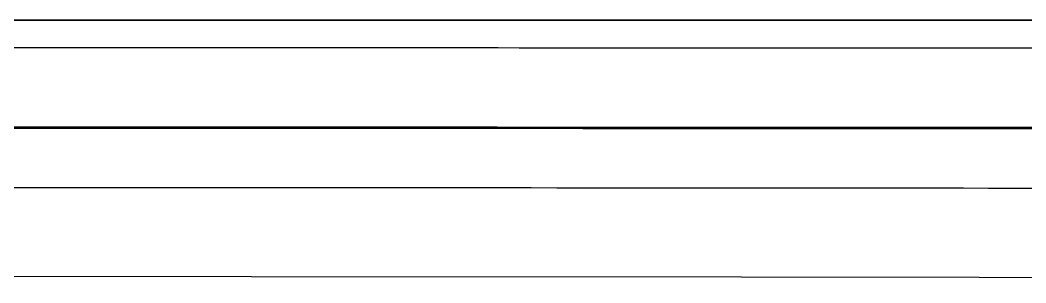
# Model space of a CAD drawing. Header units: millimetres. Extents: x 2003 to 4439, y 563 to 2285.
# Drawn here: x 2844.09 to 2854.15, y 721.41 to 724.04 of the extents above; entities that cross this region are included whole.
import ezdxf

# ---------------------------------------------------------------- set-up
doc = ezdxf.new("R2010")
doc.units = ezdxf.units.MM

msp = doc.modelspace()

# ---------------------------------------------------------------- linework, layer by layer
at = {"color": 7, "linetype": 'Continuous', "lineweight": 25, "flags": 128}
msp.add_lwpolyline([(2883.448, 721.408), (2880.298, 721.417), (2876.865, 721.426), (2873.166, 721.434), (2869.217, 721.441), (2865.038, 721.448), (2860.645, 721.455), (2856.061, 721.46), (2851.305, 721.466), (2846.4, 721.47), (2841.368, 721.474), (2836.231, 721.476), (2831.014, 721.479), (2825.741, 721.48), (2820.435, 721.481), (2815.12, 721.481), (2809.822, 721.48), (2804.564, 721.478), (2799.37, 721.476)], dxfattribs=at)
at = {"color": 7, "linetype": 'Continuous', "lineweight": 25}
for points, knots in [([(2871.255, 724.039), (2870.518, 724.039), (2868.864, 724.039), (2865.015, 724.039), (2860.775, 724.039), (2855.174, 724.039), (2849.322, 724.039), (2843.191, 724.039), (2836.796, 724.039), (2832.802, 724.039), (2830.098, 724.039)], [0, 0, 0, 0, 0.0675233, 0.1515081, 0.3196482, 0.4036328, 0.5717715, 0.7399066, 0.8238912, 1, 1, 1, 1]), ([(2830.206, 724.039), (2830.852, 724.039), (2834.087, 724.039), (2839.839, 724.039), (2846.039, 724.039), (2852.048, 724.039), (2856.688, 724.039), (2862.225, 724.039), (2866.433, 724.039), (2871.368, 724.039), (2875.966, 724.039), (2880.061, 724.039), (2883.742, 724.039), (2886.351, 724.039), (2889.161, 724.039), (2891.031, 724.039), (2893.059, 724.04), (2893.816, 724.04), (2894.344, 724.04)], [0, 0, 0, 0, 0.020124, 0.100733, 0.181328, 0.221587, 0.302184, 0.342442, 0.423039, 0.463298, 0.543894, 0.624491, 0.664749, 0.745346, 0.785604, 0.8662, 0.906458, 1, 1, 1, 1]), ([(2823.067, 723.771), (2824.339, 723.771), (2826.665, 723.771), (2830.029, 723.77), (2833.162, 723.77), (2836.278, 723.769), (2839.372, 723.768), (2842.437, 723.767), (2845.469, 723.766), (2849.723, 723.763), (2855.263, 723.76), (2862.007, 723.755), (2868.735, 723.748), (2874.456, 723.741), (2879.176, 723.733), (2882.979, 723.726), (2886.413, 723.718), (2889.372, 723.709), (2891.825, 723.699), (2892.871, 723.692), (2893.402, 723.689)], [0, 0, 0, 0, 0.037781, 0.069081, 0.100468, 0.131943, 0.163506, 0.195157, 0.226895, 0.258722, 0.330934, 0.408983, 0.49287, 0.582593, 0.645672, 0.711347, 0.779618, 0.850484, 0.923944, 1, 1, 1, 1]), ([(2894.158, 722.889), (2893.659, 722.893), (2892.673, 722.899), (2890.392, 722.908), (2887.632, 722.917), (2884.403, 722.925), (2880.792, 722.933), (2876.246, 722.94), (2870.643, 722.948), (2863.925, 722.955), (2857.022, 722.961), (2850.092, 722.965), (2843.268, 722.969), (2836.658, 722.971), (2830.349, 722.972), (2825.844, 722.973), (2823.462, 722.973), (2823.067, 722.973)], [0, 0, 0, 0, 0.07139, 0.140843, 0.208359, 0.273937, 0.337578, 0.399281, 0.488173, 0.572709, 0.652888, 0.72871, 0.800173, 0.867277, 0.930021, 0.988406, 1, 1, 1, 1]), ([(2894.695, 722.875), (2893.97, 722.88), (2892.521, 722.889), (2888.73, 722.902), (2883.832, 722.914), (2877.792, 722.925), (2870.744, 722.935), (2862.801, 722.943), (2854.101, 722.95), (2844.794, 722.955), (2836.352, 722.958), (2829.072, 722.959), (2825.069, 722.959), (2823.067, 722.959)], [0, 0, 0, 0, 0.0981345, 0.196269, 0.2944034, 0.3925379, 0.4906723, 0.5888066, 0.686941, 0.7850753, 0.8832097, 0.9416048, 1, 1, 1, 1]), ([(2804.68, 722.368), (2807.704, 722.369), (2813.741, 722.37), (2822.894, 722.371), (2831.936, 722.369), (2840.763, 722.366), (2849.255, 722.362), (2856.1, 722.356), (2861.557, 722.351), (2865.91, 722.347), (2870.368, 722.341), (2874.846, 722.335), (2878.98, 722.327), (2882.72, 722.32), (2886.039, 722.311), (2889.074, 722.302), (2891.726, 722.293), (2893.961, 722.282), (2894.939, 722.274), (2895.438, 722.27)], [0, 0, 0, 0, 0.074691, 0.149062, 0.223115, 0.296848, 0.370262, 0.443356, 0.483243, 0.526636, 0.573536, 0.623941, 0.677851, 0.725458, 0.775499, 0.827974, 0.882883, 0.940225, 1, 1, 1, 1])]:
    msp.add_open_spline(points, degree=3, knots=knots, dxfattribs=at)

doc.saveas('drawing.dxf')
